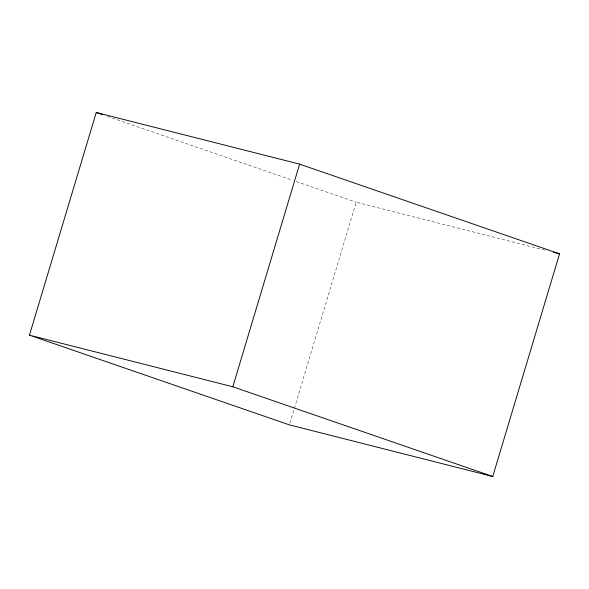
<?xml version="1.0" encoding="UTF-8"?>
<svg xmlns="http://www.w3.org/2000/svg" width="589" height="589" viewBox="0 0 589 589"><rect width="100%" height="100%" fill="white"/><g stroke="black" fill="none" stroke-linecap="round" stroke-linejoin="round"><path stroke-width="0.44" stroke-dasharray="2.94 2.21" d="M289.913 423.108L356.183 202.218L547.063 250.664M107.551 116.408L292.726 180.315M296.201 181.515L356.183 202.218"/><path stroke-width="0.88" d="M29.45 335.163L96.25 112.506L299.617 164.132L559.55 253.837L492.75 476.494L289.383 424.868L29.45 335.163L232.817 386.782L492.75 476.494M232.817 386.782L299.617 164.132M553.307 252.254L559.55 253.837M96.25 112.506L102.339 114.612"/></g></svg>
